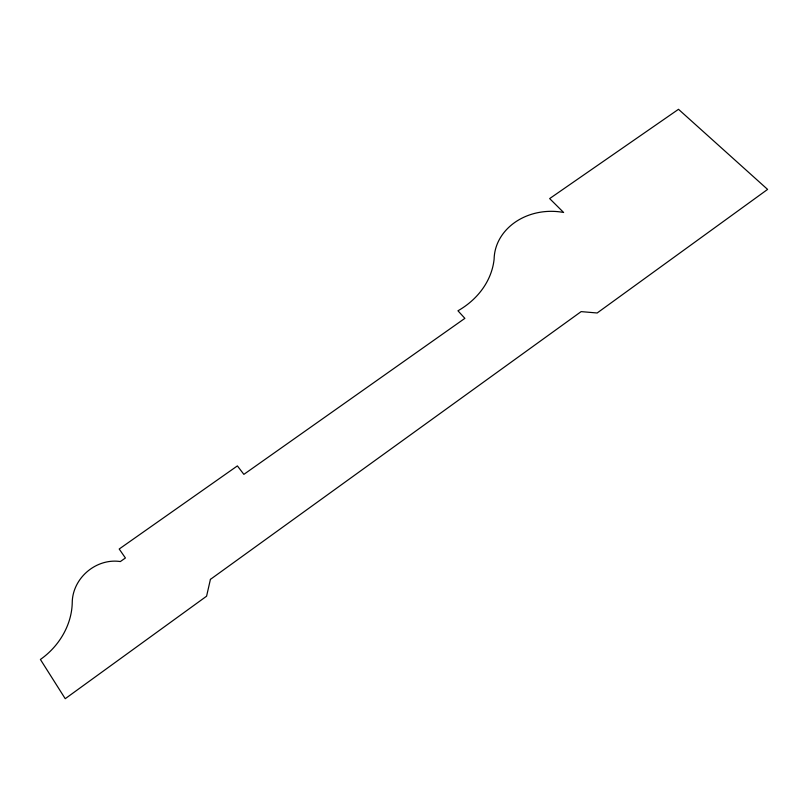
<?xml version="1.0" encoding="UTF-8"?>
<svg xmlns="http://www.w3.org/2000/svg" width="808" height="808" viewBox="0 0 808 808"><rect width="100%" height="100%" fill="white"/><g stroke="black" fill="none" stroke-linecap="round" stroke-linejoin="round"><path stroke-width="1.21" d="M210.413 579.386L206.585 596.193L65.226 698.698L40.4 659.469A66.842 57.166 -42.4 0 0 72.245 602.303A39.764 35.178 -40.5 0 1 120.352 561.56L125.412 557.985L119.2 549.016L237.39 465.903L243.875 474.367L464.883 318.352L457.954 310.787A78.113 66.539 -6.8 0 0 494.122 259.085A57.56 48.965 1.4 0 1 563.62 212.474L549.652 198.586L678.498 109.302L767.6 189.405L597.163 312.989L581.144 311.615L210.413 579.386"/></g></svg>
